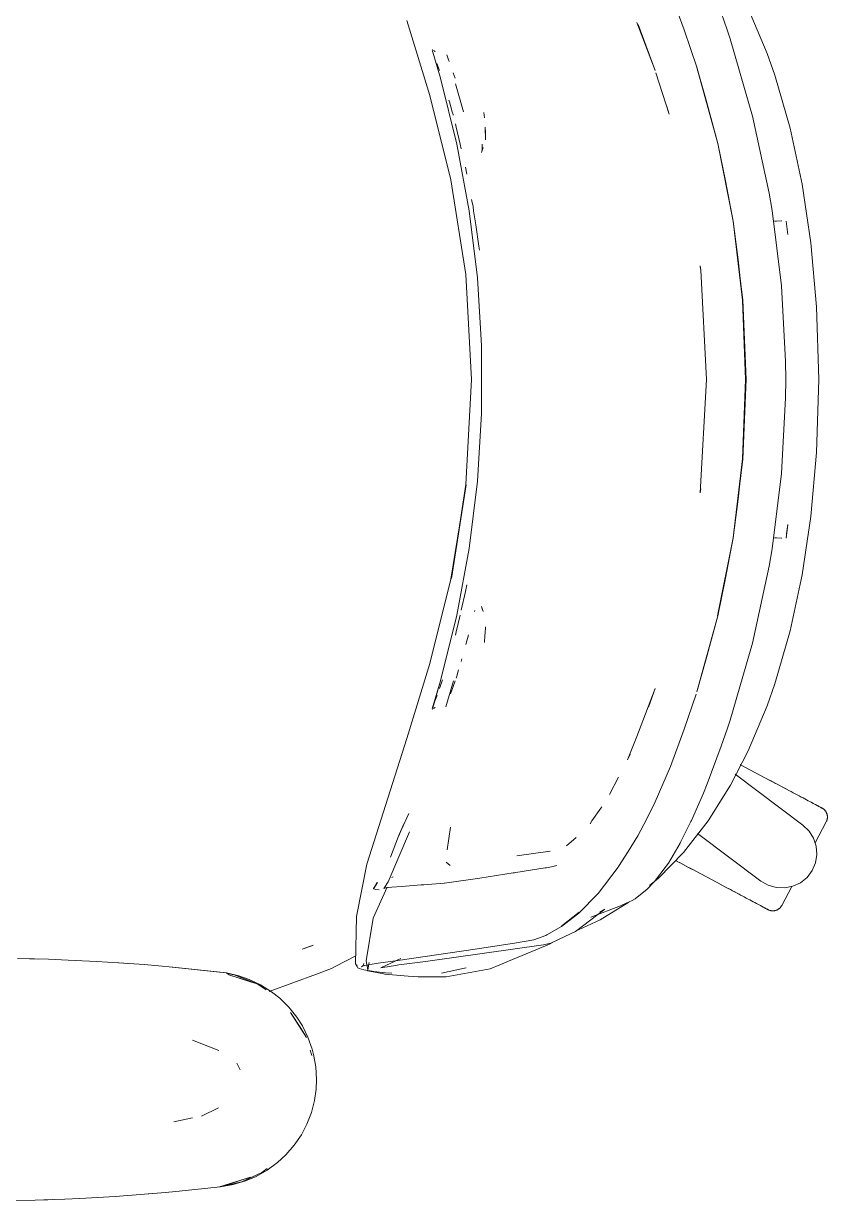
# Model space of a CAD drawing. Header units: millimetres. Extents: x 79795 to 317870, y -36033 to 97293.
# Drawn here: x 165779.4 to 166100.9, y 10111.3 to 10582.1 of the extents above; entities that cross this region are included whole.
import ezdxf

# ---------------------------------------------------------------- set-up
doc = ezdxf.new("R2010")
doc.units = ezdxf.units.MM
doc.header["$MEASUREMENT"] = 0
doc.layers.add('G-IMPT', color=8, linetype='CONTINUOUS', lineweight=9)
doc.layers.add('I-FURN', color=8, linetype='CONTINUOUS', lineweight=9)

msp = doc.modelspace()

# ---------------------------------------------------------------- linework, layer by layer
at = {"layer": 'G-IMPT'}
for p, q in [((166038.14, 10594.4), (166043.6, 10579.52)), ((166076.7, 10570.12), (166069.18, 10588.09)), ((165932.71, 10583.21), (165941.89, 10553.23)), ((166058.31, 10586.41), (166060.71, 10579.47)), ((166025.3, 10580.71), (166024.64, 10582.44)), ((166032.01, 10563.26), (166025.19, 10581.67)), ((166032.01, 10563.26), (166025.3, 10580.71)), ((166048.61, 10564.6), (166043.6, 10579.52)), ((166061.91, 10575.87), (166060.71, 10579.47)), ((166070.85, 10545.04), (166061.91, 10575.87)), ((165942.94, 10571.64), (165942.85, 10571.4)), ((165942.85, 10571.4), (165942.91, 10571.18)), ((165942.91, 10571.18), (165942.98, 10570.88)), ((165942.98, 10570.88), (165943.05, 10570.61)), ((165946.12, 10560.18), (165943.05, 10570.61)), ((165943.94, 10570.86), (165943.33, 10571.25)), ((165943.94, 10570.86), (165943.73, 10571.01)), ((165949.25, 10567.93), (165948.64, 10569.59)), ((166079.77, 10561.38), (166076.7, 10570.12)), ((165944.96, 10565.38), (165944.72, 10566.04)), ((165944.96, 10565.38), (165945.71, 10563.28)), ((165949.25, 10567.93), (165949.62, 10566.92)), ((166052.34, 10551.35), (166048.57, 10564.51)), ((166056.99, 10534.1), (166048.57, 10564.51)), ((166056.99, 10534.1), (166048.61, 10564.6)), ((165952.67, 10533.86), (165946.12, 10560.18)), ((165951.96, 10560.17), (165951.24, 10562.39)), ((166037.54, 10545.79), (166032.29, 10562.28)), ((166079.77, 10561.38), (166085.95, 10540.14)), ((165952.15, 10557.99), (165955.32, 10546.69)), ((165950.21, 10519.55), (165941.89, 10553.23)), ((165949.7, 10550.75), (165949.5, 10551.44)), ((165950.82, 10546.76), (165949.7, 10550.75)), ((166052.34, 10551.35), (166056.99, 10534.1)), ((165950.82, 10546.76), (165951.14, 10545.62)), ((165951.14, 10545.62), (165951.18, 10545.44)), ((165963.7, 10544.36), (165963.48, 10546.46)), ((166037.54, 10545.79), (166036.47, 10549.22)), ((165952.44, 10540.6), (165952.1, 10541.9)), ((165952.44, 10540.6), (165953.99, 10533.85)), ((165964.1, 10535.51), (165964.01, 10540.57)), ((165964.01, 10540.57), (165964.09, 10538.3)), ((166070.85, 10545.04), (166077.52, 10514.25)), ((165964.1, 10535.51), (165964.09, 10538.3)), ((166085.95, 10540.14), (166090.76, 10517.78)), ((165952.67, 10533.86), (165957.6, 10507.2)), ((165954.45, 10531.87), (165953.99, 10533.85)), ((165962.56, 10530.46), (165963.24, 10532.41)), ((165962.77, 10531.51), (165962.56, 10530.46)), ((165962.77, 10531.51), (165962.81, 10533.81)), ((165962.82, 10533.67), (165962.81, 10533.81)), ((166056.99, 10534.1), (166063.17, 10502.98)), ((166056.99, 10534.1), (166060.07, 10519.08)), ((166056.99, 10534.1), (166063.16, 10503.05)), ((165956.65, 10521.83), (165956.11, 10524.64)), ((165950.21, 10519.55), (165956.2, 10481.63)), ((166063.17, 10502.98), (166060.07, 10519.08)), ((166090.76, 10517.78), (166094.25, 10494.36)), ((166078.7, 10507.33), (166077.52, 10514.25)), ((165958.57, 10511.72), (165959.13, 10508.82)), ((165959.37, 10507.19), (165959.13, 10508.82)), ((165957.6, 10507.2), (165960.9, 10480.28)), ((165960.22, 10501.57), (165959.37, 10507.19)), ((166066.99, 10471.46), (166063.16, 10503.05)), ((166066.95, 10471.42), (166063.17, 10502.98)), ((166063.17, 10502.98), (166065.11, 10487.5)), ((166082.52, 10477.16), (166078.7, 10507.33)), ((166080.5, 10503.02), (166079.71, 10502.99)), ((166080.5, 10503.02), (166082.59, 10503.09)), ((166082.59, 10503.09), (166082.48, 10503.09)), ((166084.35, 10503.06), (166085, 10497.65)), ((165960.22, 10501.57), (165961.52, 10493.04)), ((166094.25, 10494.36), (166096.51, 10468.79)), ((165961.52, 10493.04), (165961.7, 10491.38)), ((166049.95, 10484.92), (166049.99, 10484.68)), ((166050.23, 10483.37), (166049.96, 10485.15)), ((166050.23, 10483.37), (166049.99, 10484.68)), ((166066.95, 10471.42), (166065.11, 10487.5)), ((165956.2, 10481.63), (165958.56, 10439.65)), ((165962.55, 10453.21), (165960.9, 10480.28)), ((166052.55, 10439.65), (166050.23, 10483.37)), ((166052.5, 10439.65), (166050.23, 10483.37)), ((166084.13, 10446.96), (166082.52, 10477.16)), ((166067.63, 10456.53), (166066.95, 10471.42)), ((166066.95, 10471.42), (166068.09, 10439.65)), ((166066.99, 10471.46), (166068.32, 10439.65)), ((166096.51, 10468.79), (166097.36, 10439.65)), ((166067.63, 10456.53), (166068.09, 10439.65)), ((165962.55, 10453.21), (165962.55, 10426.09)), ((166084.13, 10446.96), (166084.23, 10439.65)), ((165956.2, 10397.66), (165958.56, 10439.65)), ((166052.5, 10439.65), (166050, 10394.31)), ((166066.95, 10407.87), (166068.09, 10439.65)), ((166068.32, 10439.65), (166066.99, 10407.83)), ((166067.63, 10422.76), (166068.09, 10439.65)), ((166084.13, 10432.33), (166084.23, 10439.65)), ((166097.36, 10439.65), (166096.51, 10410.5)), ((166084.13, 10432.33), (166082.52, 10402.13)), ((165962.55, 10426.09), (165960.9, 10399.01)), ((166066.95, 10407.87), (166067.63, 10422.76)), ((166096.51, 10410.5), (166094.25, 10384.93)), ((166066.99, 10407.83), (166063.16, 10376.24)), ((166066.95, 10407.87), (166063.17, 10376.32)), ((166065.11, 10391.79), (166066.95, 10407.87)), ((166082.52, 10402.13), (166078.7, 10371.96)), ((165950.21, 10359.74), (165956.46, 10397.48)), ((165956.2, 10397.66), (165950.47, 10360.12)), ((165956.46, 10397.48), (165950.47, 10360.12)), ((165957.6, 10372.1), (165960.9, 10399.01)), ((166049.95, 10394.37), (166049.99, 10394.61)), ((166050.23, 10395.92), (166049.99, 10394.61)), ((166050, 10394.31), (166050.23, 10395.92)), ((166065.11, 10391.79), (166063.17, 10376.32)), ((166084.35, 10376.23), (166085, 10381.65)), ((166084.43, 10377.88), (166085, 10381.65)), ((166094.25, 10384.93), (166090.76, 10361.51)), ((166063.17, 10376.32), (166056.95, 10345.07)), ((166056.95, 10345.07), (166063.16, 10376.24)), ((166063.17, 10376.32), (166060.07, 10360.21)), ((166079.71, 10376.3), (166080.5, 10376.27)), ((166082.59, 10376.2), (166080.5, 10376.27)), ((166082.59, 10376.2), (166082.48, 10376.2)), ((165952.67, 10345.43), (165957.6, 10372.1)), ((166078.7, 10371.96), (166077.52, 10365.04)), ((166077.52, 10365.04), (166070.85, 10334.25)), ((165941.89, 10326.06), (165950.21, 10359.74)), ((165956.62, 10357.47), (165956.15, 10354.84)), ((166056.99, 10345.19), (166060.07, 10360.21)), ((166085.95, 10339.15), (166090.76, 10361.51)), ((165956.15, 10354.84), (165954.44, 10347.42)), ((165962.56, 10348.83), (165963.24, 10346.88)), ((165962.56, 10348.83), (165962.77, 10347.79)), ((165952.67, 10345.43), (165946.12, 10319.11)), ((165953.99, 10345.44), (165952.44, 10338.69)), ((165959.89, 10347.23), (165959.75, 10346.82)), ((166056.99, 10345.19), (166048.57, 10314.78)), ((166056.99, 10345.19), (166048.61, 10314.69)), ((166052.34, 10327.94), (166056.99, 10345.19)), ((165952.44, 10338.69), (165952.1, 10337.41)), ((165963.99, 10338.67), (165963.71, 10334.96)), ((165963.99, 10338.67), (165964.09, 10340.04)), ((165964.09, 10340.74), (165964.09, 10340.04)), ((166079.77, 10317.91), (166085.95, 10339.15)), ((165956.29, 10333.61), (165957.29, 10337.47)), ((165956.29, 10333.61), (165956.68, 10335.14)), ((165963.71, 10334.96), (165963.68, 10334.48)), ((166061.91, 10303.42), (166070.85, 10334.25)), ((165941.89, 10326.06), (165932.71, 10296.09)), ((165954.38, 10326.82), (165954.71, 10327.94)), ((166052.34, 10327.94), (166048.57, 10314.78)), ((165946.75, 10319.11), (165946.9, 10319.57)), ((165952.36, 10320.25), (165952.6, 10321.03)), ((165952.6, 10321.03), (165953.39, 10323.53)), ((165946.12, 10319.11), (165942.85, 10307.89)), ((165946.12, 10319.11), (165943.01, 10308.29)), ((165946.12, 10319.11), (165943.06, 10308.58)), ((165945.73, 10316.08), (165946.02, 10316.89)), ((165946.75, 10319.11), (165946.02, 10316.89)), ((165951.32, 10319.12), (165948.28, 10308.69)), ((165950.19, 10313.93), (165950.95, 10316.09)), ((165951.21, 10316.81), (165950.95, 10316.09)), ((165951.21, 10316.81), (165951.98, 10319.12)), ((166032.01, 10316.03), (166025.3, 10298.58)), ((166032.01, 10316.03), (166029.29, 10308.6)), ((166076.7, 10309.17), (166079.77, 10317.91)), ((165944.4, 10312.36), (165944, 10311.29)), ((165944.74, 10313.33), (165944.4, 10312.36)), ((166043.6, 10299.77), (166048.32, 10313.84)), ((165942.85, 10307.89), (165942.99, 10307.65)), ((165943.06, 10308.58), (165943.01, 10308.29)), ((165943.94, 10308.43), (165943.33, 10308.04)), ((165943.94, 10308.43), (165943.73, 10308.28)), ((166076.7, 10309.17), (166069.18, 10291.2)), ((166061.91, 10303.42), (166060.71, 10299.82)), ((165932.71, 10296.09), (165916.72, 10245.84)), ((166024.64, 10296.85), (166020.91, 10287.53)), ((166025.3, 10298.58), (166024.64, 10296.85)), ((166043.6, 10299.77), (166038.14, 10284.89)), ((166058.37, 10293), (166060.71, 10299.82)), ((166058.37, 10293), (166052.77, 10277.92)), ((166069.18, 10291.2), (166062.09, 10277.42)), ((166020.91, 10287.53), (166021.91, 10289.77)), ((166038.14, 10284.89), (166031.97, 10270.67)), ((166013.74, 10273.69), (166017.28, 10280.66)), ((166051.29, 10274.24), (166052.77, 10277.92)), ((166062.09, 10277.42), (166053.12, 10263.13)), ((166046.52, 10263.28), (166051.29, 10274.24)), ((166006.71, 10263.08), (166010.21, 10268.22)), ((166010.21, 10268.22), (166010.6, 10268.8)), ((166028.58, 10263.94), (166031.97, 10270.67)), ((165930.42, 10259.41), (165933.47, 10266.12)), ((166006.71, 10263.08), (166005.96, 10261.98)), ((166028.58, 10263.94), (166025.01, 10257.15)), ((166042.3, 10254.83), (166046.3, 10262.84)), ((166053.12, 10263.13), (166043.31, 10250.53)), ((166046.52, 10263.28), (166046.3, 10262.84)), ((165925.26, 10238.69), (165933.7, 10258.67)), ((165929.39, 10256.82), (165931.42, 10261.94)), ((165931.42, 10261.93), (165929.39, 10256.82)), ((165929.4, 10257.03), (165931.42, 10261.93)), ((165948.75, 10251.5), (165950.15, 10260.66)), ((165929.4, 10257.03), (165926.15, 10248.56)), ((166000.44, 10256.45), (165996.53, 10253.11)), ((166021.24, 10250.92), (166025.01, 10257.15)), ((166041.99, 10254.23), (166037.26, 10246.23)), ((166042.3, 10254.83), (166041.99, 10254.23)), ((165948.75, 10251.5), (165948.8, 10251.85)), ((165976.59, 10249.17), (165989.94, 10250.95)), ((165989.94, 10250.95), (165989.47, 10250.81)), ((166021.24, 10250.92), (166017.36, 10244.82)), ((166033.35, 10240.23), (166043.31, 10250.53)), ((165912.53, 10224.89), (165916.72, 10245.84)), ((165948.4, 10246.55), (165950.04, 10245.27)), ((165976.29, 10242.49), (165988.01, 10244.3)), ((165988.01, 10244.3), (165988.48, 10244.37)), ((165990.46, 10244.79), (165988.48, 10244.37)), ((165992.63, 10245.25), (165990.46, 10244.79)), ((166009.17, 10234.13), (166017.19, 10244.57)), ((166017.36, 10244.82), (166017.19, 10244.57)), ((166031.68, 10238.81), (166036.4, 10244.94)), ((166036.4, 10244.94), (166037.26, 10246.23)), ((165926.71, 10240.41), (165927.15, 10240.68)), ((165961.81, 10240.2), (165947.74, 10238.17)), ((165961.81, 10240.2), (165975.17, 10242.32)), ((165975.17, 10242.32), (165975.68, 10242.4)), ((165976.29, 10242.49), (165975.68, 10242.4)), ((166033.35, 10240.23), (166029.68, 10237.23)), ((165919.16, 10224.19), (165924.77, 10236.54)), ((165919.3, 10236.02), (165920.89, 10238.48)), ((165919.3, 10236.02), (165919.36, 10236)), ((165920.89, 10238.48), (165919.36, 10236)), ((165919.36, 10236), (165920.85, 10238.47)), ((165920.23, 10235.72), (165919.36, 10236)), ((165921.59, 10235.55), (165920.23, 10235.72)), ((165923.5, 10236.02), (165925.26, 10238.69)), ((165924.22, 10236.31), (165923.5, 10236.02)), ((165924.22, 10236.31), (165924.24, 10236.31)), ((165926.62, 10236.61), (165924.24, 10236.31)), ((165926.62, 10236.61), (165926.7, 10236.61)), ((165930.57, 10236.91), (165926.7, 10236.61)), ((165938.43, 10237.47), (165930.57, 10236.91)), ((165939.42, 10237.54), (165938.43, 10237.47)), ((165947.66, 10238.16), (165939.42, 10237.54)), ((165947.66, 10238.16), (165947.74, 10238.17)), ((166023.92, 10231.93), (166028.79, 10235.79)), ((166028.79, 10235.79), (166031.68, 10238.81)), ((166009.17, 10234.13), (166001.43, 10226.23)), ((166009.98, 10223.5), (166021.43, 10230.62)), ((166020.35, 10230.14), (166018.12, 10229.07)), ((166022.79, 10231.31), (166020.35, 10230.14)), ((166023.92, 10231.93), (166022.79, 10231.31)), ((165994.47, 10220.81), (166001.43, 10226.23)), ((166001.64, 10226.54), (165994.69, 10221.14)), ((166001.64, 10226.54), (165998.07, 10223.73)), ((166011.87, 10227.79), (166000.17, 10218.85)), ((166006.22, 10224.56), (166018.12, 10229.07)), ((166011.87, 10227.79), (166009.84, 10226.63)), ((165912.53, 10224.89), (165912.14, 10205.9)), ((165919.16, 10224.19), (165916.44, 10207.14)), ((165994.47, 10220.81), (165988.63, 10217.52)), ((165994.69, 10221.14), (165998.07, 10223.73)), ((166001.35, 10219.52), (166009.98, 10223.5)), ((165983.42, 10215.56), (165988.21, 10217.31)), ((165988.63, 10217.52), (165988.21, 10217.31)), ((165993.65, 10215.81), (165990.28, 10214.24)), ((165993.65, 10215.81), (166000.17, 10218.85)), ((165895.27, 10213.43), (165890.8, 10211.8)), ((165890.8, 10211.8), (165894.68, 10213.17)), ((165895.27, 10213.43), (165894.68, 10213.17)), ((165929.11, 10207.31), (165959.98, 10211.86)), ((165940.07, 10206.92), (165987.29, 10213.59)), ((165959.98, 10211.86), (165975.75, 10214.26)), ((165989.72, 10213.75), (165973.27, 10206.96)), ((165983.42, 10215.56), (165975.75, 10214.26)), ((165987.29, 10213.59), (165990.28, 10214.24)), ((165990.89, 10214.53), (165989.72, 10213.75)), ((165777.04, 10208.05), (165789.35, 10207.76)), ((165783.82, 10207.92), (165781.74, 10207.91)), ((165785.48, 10207.84), (165783.82, 10207.92)), ((165797.23, 10207.46), (165789.35, 10207.76)), ((165797.23, 10207.46), (165808.54, 10206.92)), ((165817.41, 10206.36), (165808.54, 10206.92)), ((165817.41, 10206.36), (165827.69, 10205.63)), ((165819.45, 10206.23), (165817.55, 10206.32)), ((165912.21, 10209.09), (165904.3, 10204.95)), ((165917.13, 10203.56), (165916.44, 10207.14)), ((165917.62, 10206.43), (165916.89, 10203.15)), ((165917.62, 10206.43), (165917.13, 10203.56)), ((165921.26, 10206.2), (165929.11, 10207.31)), ((165922.23, 10204.29), (165930.22, 10208.08)), ((165940.07, 10206.92), (165929.41, 10205.48)), ((165973.27, 10206.96), (165969.91, 10205.57)), ((165819.45, 10206.23), (165820.87, 10206.09)), ((165839.09, 10204.65), (165827.69, 10205.63)), ((165860.53, 10202.3), (165837.57, 10204.75)), ((165837.57, 10204.75), (165857.71, 10202.63)), ((165860.53, 10202.3), (165839.09, 10204.65)), ((165860.53, 10202.3), (165857.71, 10202.63)), ((165860.53, 10202.3), (165865.49, 10201.14)), ((165860.6, 10202.08), (165863.66, 10201.5)), ((165872.88, 10197.9), (165861.03, 10201.71)), ((165870.17, 10198.8), (165861.03, 10201.71)), ((165877.63, 10194.89), (165896.57, 10201.84)), ((165896.57, 10201.84), (165902.54, 10204.03)), ((165904.3, 10204.95), (165902.54, 10204.03)), ((165912.14, 10205.9), (165912.75, 10204.87)), ((165912.62, 10205.49), (165912.75, 10204.87)), ((165912.62, 10205.49), (165912.73, 10204.94)), ((165912.75, 10204.87), (165912.73, 10204.94)), ((165913.12, 10204.37), (165912.75, 10204.87)), ((165913.66, 10204.05), (165913.12, 10204.37)), ((165913.66, 10204.05), (165915.52, 10203.5)), ((165915.61, 10205.26), (165914.51, 10204.7)), ((165915.01, 10205.09), (165914.51, 10204.7)), ((165914.99, 10205.09), (165921.26, 10206.2)), ((165915.61, 10205.26), (165914.99, 10205.09)), ((165915.01, 10205.09), (165915.33, 10205.63)), ((165915.41, 10206.13), (165915.33, 10205.63)), ((165918.8, 10202.97), (165915.52, 10203.5)), ((165919.21, 10202.71), (165916.89, 10203.15)), ((165918.8, 10202.97), (165919.42, 10202.89)), ((165923.46, 10201.9), (165919.21, 10202.71)), ((165919.42, 10202.89), (165924.1, 10202.37)), ((165922.23, 10204.29), (165923.09, 10204.43)), ((165928.11, 10205.26), (165923.09, 10204.43)), ((165923.93, 10201.85), (165923.46, 10201.9)), ((165923.93, 10201.85), (165933.26, 10201.05)), ((165924.1, 10202.37), (165926.69, 10202.16)), ((165928.11, 10205.26), (165929.41, 10205.48)), ((165946.49, 10202.15), (165955.79, 10204.19)), ((165948.35, 10200.74), (165966.05, 10203.97)), ((165955.79, 10204.19), (165956.37, 10204.34)), ((165966.05, 10203.97), (165969.91, 10205.57)), ((165863.66, 10201.5), (165872.88, 10197.9)), ((165869.62, 10199.69), (165865.49, 10201.14)), ((165874.2, 10197.5), (165869.62, 10199.69)), ((165872.88, 10197.9), (165870.17, 10198.8)), ((165872.88, 10197.9), (165876.46, 10195.47)), ((165874.2, 10197.5), (165878.53, 10194.77)), ((165933.26, 10201.05), (165937.21, 10200.71)), ((165941.38, 10200.71), (165937.21, 10200.71)), ((165948.35, 10200.74), (165941.38, 10200.71)), ((165881.84, 10192.15), (165878.53, 10194.77)), ((165885.44, 10188.6), (165881.84, 10192.15)), ((165885.44, 10188.6), (165888.63, 10184.63)), ((165892.49, 10176.47), (165886.17, 10186.42)), ((165890.33, 10180.15), (165886.17, 10186.42)), ((165890.9, 10181.08), (165888.63, 10184.63)), ((165892.49, 10176.47), (165890.33, 10180.15)), ((165893.14, 10176.57), (165890.9, 10181.08)), ((165847.01, 10175.4), (165857.43, 10171.25)), ((165893.14, 10176.57), (165894.85, 10171.8)), ((165894.05, 10171.36), (165894.67, 10169.33)), ((165895.41, 10169.67), (165894.85, 10171.8)), ((165896.29, 10164.72), (165895.41, 10169.67)), ((165864.96, 10165.73), (165864.66, 10166.18)), ((165865.97, 10163.5), (165864.96, 10165.73)), ((165896.59, 10159.68), (165896.29, 10164.72)), ((165896.59, 10159.68), (165896.42, 10155.83)), ((165895.77, 10151.32), (165896.42, 10155.83)), ((165895.77, 10151.32), (165894.51, 10146.45)), ((165857.34, 10148.3), (165850.56, 10145.03)), ((165892.67, 10141.74), (165894.51, 10146.45)), ((165839.51, 10142.7), (165846.94, 10144.27)), ((165890.48, 10137.58), (165892.67, 10141.74)), ((165890.48, 10137.58), (165887.65, 10133.41)), ((165887.65, 10133.41), (165884.33, 10129.57)), ((165880.89, 10126.41), (165876.81, 10123.41)), ((165880.89, 10126.41), (165884.33, 10129.57)), ((165866.68, 10118.77), (165874.74, 10122.51)), ((165872.37, 10120.9), (165876.81, 10123.41)), ((165876.85, 10124.1), (165874.74, 10122.51)), ((165857.71, 10116.73), (165870.17, 10120.56)), ((165857.71, 10116.73), (165861.03, 10117.64)), ((165858.22, 10116.73), (165863.27, 10117.62)), ((165866.68, 10118.77), (165858.28, 10116.86)), ((165870.17, 10120.56), (165861.03, 10117.64)), ((165868.13, 10119.09), (165863.27, 10117.62)), ((165872.37, 10120.9), (165868.13, 10119.09)), ((165816.02, 10112.9), (165801.88, 10112.09)), ((165821.11, 10113.23), (165816.02, 10112.9)), ((165821.11, 10113.23), (165836.17, 10114.48)), ((165829.29, 10113.88), (165830.97, 10114.05)), ((165836.17, 10114.48), (165840.3, 10114.82)), ((165840.3, 10114.82), (165858.22, 10116.73)), ((165775.68, 10111.28), (165784.1, 10111.45)), ((165795.86, 10111.84), (165784.1, 10111.45)), ((165789.04, 10111.59), (165787.54, 10111.57)), ((165790.97, 10111.7), (165789.04, 10111.59)), ((165795.86, 10111.84), (165801.88, 10112.09))]:
    msp.add_line(p, q, dxfattribs=at)
at = {"layer": 'I-FURN'}
for p, q in [((166064.02, 10281.79), (166091.08, 10261.4)), ((166066.91, 10285.14), (166065.95, 10285.65)), ((166066.39, 10285.41), (166067.36, 10284.9)), ((166067.88, 10284.62), (166066.91, 10285.14)), ((166067.36, 10284.9), (166068.34, 10284.38)), ((166068.87, 10284.09), (166067.88, 10284.62)), ((166068.34, 10284.38), (166069.32, 10283.85)), ((166069.86, 10283.57), (166068.87, 10284.09)), ((166069.32, 10283.85), (166070.32, 10283.32)), ((166070.86, 10283.04), (166069.86, 10283.57)), ((166070.32, 10283.32), (166071.32, 10282.79)), ((166071.86, 10282.51), (166070.86, 10283.04)), ((166071.32, 10282.79), (166072.32, 10282.26)), ((166072.86, 10281.97), (166071.86, 10282.51)), ((166072.32, 10282.26), (166073.32, 10281.73)), ((166073.87, 10281.44), (166072.86, 10281.97)), ((166073.32, 10281.73), (166074.33, 10281.19)), ((166074.87, 10280.9), (166073.87, 10281.44)), ((166074.33, 10281.19), (166075.33, 10280.66)), ((166075.87, 10280.37), (166074.87, 10280.9)), ((166075.33, 10280.66), (166076.33, 10280.12)), ((166076.87, 10279.84), (166075.87, 10280.37)), ((166076.33, 10280.12), (166077.33, 10279.59)), ((166077.87, 10279.31), (166076.87, 10279.84)), ((166077.33, 10279.59), (166078.32, 10279.07)), ((166078.85, 10278.78), (166077.87, 10279.31)), ((166078.32, 10279.07), (166079.31, 10278.54)), ((166079.83, 10278.26), (166078.85, 10278.78)), ((166079.31, 10278.54), (166080.28, 10278.03)), ((166080.8, 10277.75), (166079.83, 10278.26)), ((166080.28, 10278.03), (166081.24, 10277.51)), ((166081.76, 10277.24), (166080.8, 10277.75)), ((166081.24, 10277.51), (166082.2, 10277.01)), ((166082.7, 10276.74), (166081.76, 10277.24)), ((166082.2, 10277.01), (166083.13, 10276.51)), ((166083.63, 10276.24), (166082.7, 10276.74)), ((166083.13, 10276.51), (166084.06, 10276.02)), ((166084.55, 10275.76), (166083.63, 10276.24)), ((166084.06, 10276.02), (166084.96, 10275.54)), ((166085.44, 10275.28), (166084.55, 10275.76)), ((166086.32, 10274.81), (166085.44, 10275.28)), ((166087.18, 10274.36), (166086.32, 10274.81)), ((166088.01, 10273.92), (166087.18, 10274.36)), ((166088.82, 10273.48), (166088.01, 10273.92)), ((166089.61, 10273.07), (166088.82, 10273.48)), ((166090.37, 10272.66), (166089.61, 10273.07)), ((166091.11, 10272.27), (166090.37, 10272.66)), ((166091.82, 10271.89), (166091.11, 10272.27)), ((166092.49, 10271.53), (166091.82, 10271.89)), ((166093.14, 10271.19), (166092.49, 10271.53)), ((166093.76, 10270.86), (166093.14, 10271.19)), ((166094.34, 10270.55), (166093.76, 10270.86)), ((166094.03, 10270.72), (166094.6, 10270.41)), ((166094.89, 10270.26), (166094.34, 10270.55)), ((166094.6, 10270.41), (166095.13, 10270.13)), ((166095.41, 10269.98), (166094.89, 10270.26)), ((166095.13, 10270.13), (166095.64, 10269.86)), ((166095.89, 10269.73), (166095.41, 10269.98)), ((166095.64, 10269.86), (166096.1, 10269.61)), ((166096.34, 10269.49), (166095.89, 10269.73)), ((166096.1, 10269.61), (166096.53, 10269.39)), ((166096.75, 10269.27), (166096.34, 10269.49)), ((166096.53, 10269.39), (166096.92, 10269.18)), ((166097.12, 10269.07), (166096.75, 10269.27)), ((166096.92, 10269.18), (166097.28, 10268.99)), ((166097.46, 10268.89), (166097.12, 10269.07)), ((166097.28, 10268.99), (166097.6, 10268.82)), ((166097.75, 10268.74), (166097.46, 10268.89)), ((166097.6, 10268.82), (166097.88, 10268.67)), ((166098.01, 10268.6), (166097.75, 10268.74)), ((166097.88, 10268.67), (166098.12, 10268.54)), ((166098.23, 10268.48), (166098.01, 10268.6)), ((166098.12, 10268.54), (166098.32, 10268.44)), ((166098.41, 10268.39), (166098.23, 10268.48)), ((166098.32, 10268.44), (166098.48, 10268.35)), ((166098.55, 10268.31), (166098.41, 10268.39)), ((166098.48, 10268.35), (166098.6, 10268.28)), ((166098.65, 10268.26), (166098.55, 10268.31)), ((166098.6, 10268.28), (166098.68, 10268.24)), ((166098.71, 10268.23), (166098.65, 10268.26)), ((166098.68, 10268.24), (166098.73, 10268.22)), ((166098.73, 10268.22), (166098.71, 10268.23)), ((166098.73, 10268.22), (166098.87, 10268.14)), ((166098.73, 10268.22), (166098.73, 10268.22)), ((166098.87, 10268.14), (166099.01, 10268.05)), ((166099.01, 10268.05), (166099.14, 10267.96)), ((166099.14, 10267.96), (166099.27, 10267.87)), ((166099.27, 10267.87), (166099.4, 10267.77)), ((166099.4, 10267.77), (166099.52, 10267.66)), ((166099.52, 10267.66), (166099.64, 10267.55)), ((166099.64, 10267.55), (166099.76, 10267.44)), ((166099.76, 10267.44), (166099.86, 10267.32)), ((166099.86, 10267.32), (166099.97, 10267.2)), ((166099.97, 10267.2), (166100.07, 10267.07)), ((166100.07, 10267.07), (166100.16, 10266.94)), ((166100.16, 10266.94), (166100.25, 10266.8)), ((166100.25, 10266.8), (166100.33, 10266.67)), ((166100.33, 10266.67), (166100.41, 10266.53)), ((166100.42, 10262.8), (166100.4, 10262.76)), ((166100.41, 10266.53), (166100.48, 10266.38)), ((166100.49, 10262.95), (166100.42, 10262.8)), ((166100.48, 10266.38), (166100.55, 10266.23)), ((166100.56, 10263.1), (166100.49, 10262.95)), ((166100.55, 10266.23), (166100.61, 10266.08)), ((166100.61, 10263.24), (166100.56, 10263.1)), ((166100.61, 10266.08), (166100.66, 10265.93)), ((166100.67, 10263.4), (166100.61, 10263.24)), ((166100.66, 10265.93), (166100.71, 10265.78)), ((166100.72, 10263.55), (166100.67, 10263.4)), ((166100.71, 10265.78), (166100.75, 10265.62)), ((166100.76, 10263.71), (166100.72, 10263.55)), ((166100.75, 10265.62), (166100.79, 10265.47)), ((166100.79, 10263.86), (166100.76, 10263.71)), ((166100.79, 10265.47), (166100.82, 10265.31)), ((166100.82, 10264.02), (166100.79, 10263.86)), ((166100.82, 10265.31), (166100.84, 10265.15)), ((166100.84, 10264.18), (166100.82, 10264.02)), ((166100.84, 10265.15), (166100.86, 10264.99)), ((166100.86, 10264.34), (166100.84, 10264.18)), ((166100.86, 10264.99), (166100.87, 10264.83)), ((166100.87, 10264.5), (166100.86, 10264.34)), ((166100.87, 10264.83), (166100.87, 10264.67)), ((166100.87, 10264.67), (166100.87, 10264.5)), ((166074.24, 10239.05), (166048.93, 10258.12)), ((166091.08, 10261.4), (166093.51, 10259.06)), ((166093.51, 10259.06), (166095.31, 10256.2)), ((166095.93, 10254.36), (166100.4, 10262.76)), ((166095.31, 10256.2), (166096.38, 10253)), ((166096.64, 10249.64), (166096.1, 10246.31)), ((166096.38, 10253), (166096.64, 10249.64)), ((166040.15, 10247.27), (166041.05, 10246.79)), ((166041.54, 10246.53), (166040.63, 10247.01)), ((166041.05, 10246.79), (166041.96, 10246.3)), ((166042.46, 10246.04), (166041.54, 10246.53)), ((166041.96, 10246.3), (166042.89, 10245.81)), ((166043.4, 10245.54), (166042.46, 10246.04)), ((166042.89, 10245.81), (166043.83, 10245.31)), ((166044.35, 10245.03), (166043.4, 10245.54)), ((166043.83, 10245.31), (166044.79, 10244.8)), ((166045.31, 10244.52), (166044.35, 10245.03)), ((166044.79, 10244.8), (166045.76, 10244.28)), ((166046.29, 10244), (166045.31, 10244.52)), ((166045.76, 10244.28), (166046.74, 10243.76)), ((166047.27, 10243.48), (166046.29, 10244)), ((166096.1, 10246.31), (166094.77, 10243.21)), ((166046.74, 10243.76), (166047.73, 10243.24)), ((166048.26, 10242.95), (166047.27, 10243.48)), ((166047.73, 10243.24), (166048.72, 10242.71)), ((166049.26, 10242.42), (166048.26, 10242.95)), ((166048.72, 10242.71), (166049.72, 10242.18)), ((166050.26, 10241.89), (166049.26, 10242.42)), ((166049.72, 10242.18), (166050.72, 10241.64)), ((166051.27, 10241.36), (166050.26, 10241.89)), ((166050.72, 10241.64), (166051.73, 10241.11)), ((166052.27, 10240.82), (166051.27, 10241.36)), ((166051.73, 10241.11), (166052.73, 10240.58)), ((166053.28, 10240.29), (166052.27, 10240.82)), ((166052.73, 10240.58), (166053.74, 10240.04)), ((166054.28, 10239.75), (166053.28, 10240.29)), ((166053.74, 10240.04), (166054.74, 10239.51)), ((166055.28, 10239.22), (166054.28, 10239.75)), ((166054.74, 10239.51), (166055.74, 10238.98)), ((166092.74, 10240.51), (166090.13, 10238.38)), ((166094.77, 10243.21), (166092.74, 10240.51)), ((166056.27, 10238.69), (166055.28, 10239.22)), ((166055.74, 10238.98), (166056.73, 10238.45)), ((166057.26, 10238.17), (166056.27, 10238.69)), ((166056.73, 10238.45), (166057.71, 10237.93)), ((166058.24, 10237.65), (166057.26, 10238.17)), ((166057.71, 10237.93), (166058.68, 10237.41)), ((166059.21, 10237.13), (166058.24, 10237.65)), ((166058.68, 10237.41), (166059.65, 10236.9)), ((166060.16, 10236.62), (166059.21, 10237.13)), ((166059.65, 10236.9), (166060.6, 10236.39)), ((166061.11, 10236.12), (166060.16, 10236.62)), ((166060.6, 10236.39), (166061.54, 10235.89)), ((166062.04, 10235.63), (166061.11, 10236.12)), ((166061.54, 10235.89), (166062.46, 10235.4)), ((166062.95, 10235.14), (166062.04, 10235.63)), ((166062.46, 10235.4), (166063.37, 10234.92)), ((166063.85, 10234.67), (166062.95, 10235.14)), ((166063.37, 10234.92), (166064.25, 10234.45)), ((166064.72, 10234.2), (166063.85, 10234.67)), ((166077.16, 10237.35), (166074.24, 10239.05)), ((166080.4, 10236.41), (166077.16, 10237.35)), ((166083.77, 10236.27), (166080.4, 10236.41)), ((166082.59, 10229.27), (166086.62, 10236.85)), ((166087.08, 10236.94), (166083.77, 10236.27)), ((166090.13, 10238.38), (166087.08, 10236.94)), ((166064.25, 10234.45), (166065.12, 10233.99)), ((166065.58, 10233.74), (166064.72, 10234.2)), ((166065.12, 10233.99), (166065.97, 10233.54)), ((166066.42, 10233.3), (166065.58, 10233.74)), ((166065.97, 10233.54), (166066.79, 10233.1)), ((166066.79, 10233.1), (166067.59, 10232.67)), ((166067.59, 10232.67), (166068.37, 10232.26)), ((166068.37, 10232.26), (166069.12, 10231.86)), ((166069.12, 10231.86), (166069.84, 10231.48)), ((166069.84, 10231.48), (166070.54, 10231.11)), ((166070.54, 10231.11), (166071.2, 10230.76)), ((166071.2, 10230.76), (166071.83, 10230.42)), ((166071.83, 10230.42), (166072.43, 10230.1)), ((166072.75, 10229.93), (166072.16, 10230.24)), ((166072.43, 10230.1), (166073, 10229.8)), ((166073.3, 10229.64), (166072.75, 10229.93)), ((166073, 10229.8), (166073.54, 10229.51)), ((166073.81, 10229.37), (166073.3, 10229.64)), ((166073.54, 10229.51), (166074.04, 10229.25)), ((166074.3, 10229.11), (166073.81, 10229.37)), ((166074.04, 10229.25), (166074.51, 10229)), ((166074.74, 10228.87), (166074.3, 10229.11)), ((166074.51, 10229), (166074.94, 10228.77)), ((166075.15, 10228.65), (166074.74, 10228.87)), ((166074.94, 10228.77), (166075.33, 10228.56)), ((166075.53, 10228.46), (166075.15, 10228.65)), ((166075.33, 10228.56), (166075.68, 10228.37)), ((166075.86, 10228.28), (166075.53, 10228.46)), ((166075.68, 10228.37), (166076, 10228.2)), ((166076.16, 10228.12), (166075.86, 10228.28)), ((166076, 10228.2), (166076.28, 10228.05)), ((166076.42, 10227.98), (166076.16, 10228.12)), ((166076.28, 10228.05), (166076.52, 10227.93)), ((166076.64, 10227.87), (166076.42, 10227.98)), ((166076.52, 10227.93), (166076.72, 10227.82)), ((166076.82, 10227.77), (166076.64, 10227.87)), ((166076.72, 10227.82), (166076.88, 10227.73)), ((166076.96, 10227.7), (166076.82, 10227.77)), ((166076.88, 10227.73), (166077.01, 10227.67)), ((166077.06, 10227.64), (166076.96, 10227.7)), ((166077.01, 10227.67), (166077.09, 10227.63)), ((166077.12, 10227.61), (166077.06, 10227.64)), ((166077.09, 10227.63), (166077.13, 10227.6)), ((166077.14, 10227.6), (166077.12, 10227.61)), ((166077.13, 10227.6), (166077.14, 10227.6)), ((166077.17, 10227.58), (166077.14, 10227.6)), ((166077.32, 10227.51), (166077.17, 10227.58)), ((166077.47, 10227.44), (166077.32, 10227.51)), ((166077.62, 10227.38), (166077.47, 10227.44)), ((166077.77, 10227.33), (166077.62, 10227.38)), ((166077.92, 10227.28), (166077.77, 10227.33)), ((166078.08, 10227.24), (166077.92, 10227.28)), ((166078.24, 10227.21), (166078.08, 10227.24)), ((166078.39, 10227.18), (166078.24, 10227.21)), ((166078.55, 10227.16), (166078.39, 10227.18)), ((166078.71, 10227.14), (166078.55, 10227.16)), ((166078.88, 10227.13), (166078.71, 10227.14)), ((166079.04, 10227.13), (166078.88, 10227.13)), ((166079.2, 10227.13), (166079.04, 10227.13)), ((166079.36, 10227.14), (166079.2, 10227.13)), ((166079.52, 10227.16), (166079.36, 10227.14)), ((166079.68, 10227.18), (166079.52, 10227.16)), ((166079.84, 10227.21), (166079.68, 10227.18)), ((166079.99, 10227.25), (166079.84, 10227.21)), ((166080.15, 10227.29), (166079.99, 10227.25)), ((166080.3, 10227.34), (166080.15, 10227.29)), ((166080.46, 10227.39), (166080.3, 10227.34)), ((166080.61, 10227.45), (166080.46, 10227.39)), ((166080.75, 10227.52), (166080.61, 10227.45)), ((166080.9, 10227.59), (166080.75, 10227.52)), ((166081.04, 10227.66), (166080.9, 10227.59)), ((166081.18, 10227.75), (166081.04, 10227.66)), ((166081.31, 10227.84), (166081.18, 10227.75)), ((166081.44, 10227.93), (166081.31, 10227.84)), ((166081.57, 10228.03), (166081.44, 10227.93)), ((166081.69, 10228.13), (166081.57, 10228.03)), ((166081.81, 10228.24), (166081.69, 10228.13)), ((166081.93, 10228.36), (166081.81, 10228.24)), ((166082.04, 10228.47), (166081.93, 10228.36)), ((166082.14, 10228.6), (166082.04, 10228.47)), ((166082.24, 10228.72), (166082.14, 10228.6)), ((166082.33, 10228.85), (166082.24, 10228.72)), ((166082.42, 10228.99), (166082.33, 10228.85)), ((166082.51, 10229.13), (166082.42, 10228.99)), ((166082.59, 10229.27), (166082.51, 10229.13))]:
    msp.add_line(p, q, dxfattribs=at)

doc.saveas('drawing.dxf')
